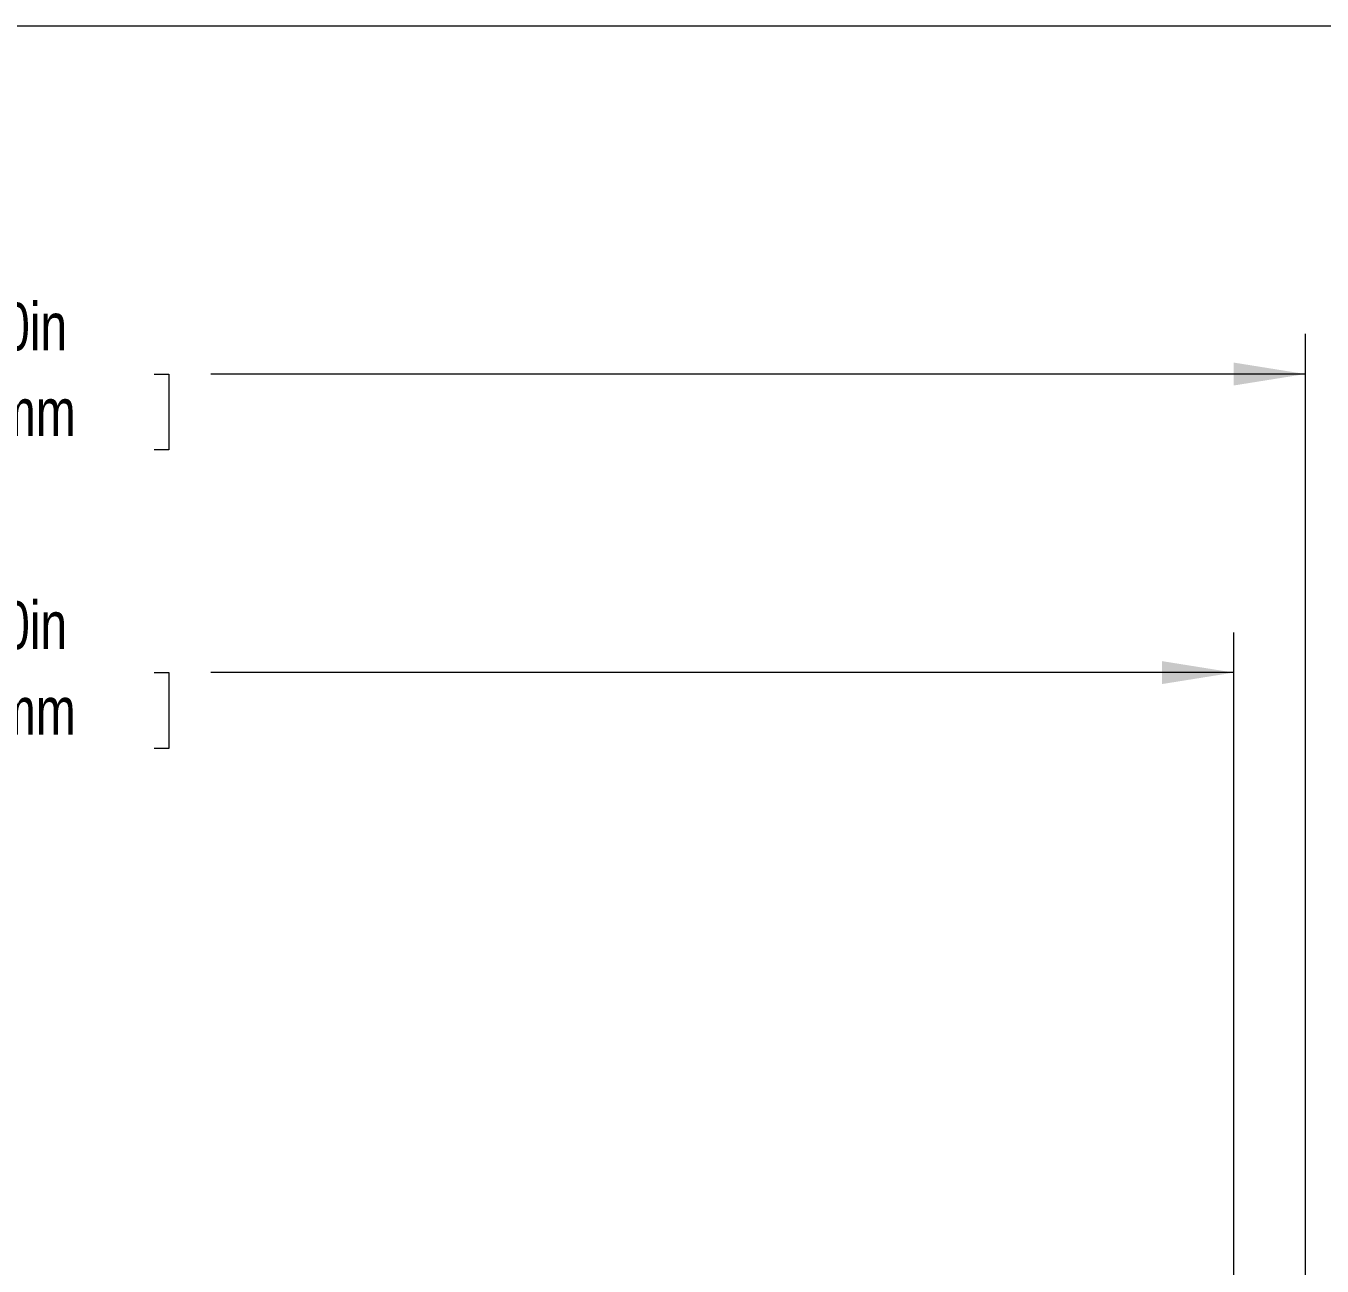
# Model space of a CAD drawing. Header units: inches. Extents: x 0.1 to 10.9, y 0 to 8.5.
# Drawn here: x 4.576 to 6.836, y 6.288 to 8.451 of the extents above; entities that cross this region are included whole.
import ezdxf

# ---------------------------------------------------------------- set-up
doc = ezdxf.new("R2010")
doc.units = ezdxf.units.IN
doc.header["$MEASUREMENT"] = 0
doc.styles.add('SLDTEXTSTYLE0', font='TXT', dxfattribs={"width": 0.75})
doc.dimstyles.new('SLDDIMSTYLE1', dxfattribs={"dimtxt": 0.083333, "dimasz": 0.125, "dimexe": 0, "dimexo": 0.0625, "dimgap": 0.020833, "dimtad": 0, "dimtih": 1, "dimtoh": 1, "dimlfac": 8, "dimrnd": 1e-09, "dimzin": 4, "dimdsep": 46, "dimtxsty": 'SLDTEXTSTYLE0', "dimsah": 1, "dimcen": 0.09, "dimadec": 0, "dimazin": 1, "dimtfac": 1, "dimtofl": 0, "dimtmove": 0, "dimatfit": 3, "dimfxl": 1, "dimfrac": 2, "dimtolj": 1, "dimtzin": 12, "dimarcsym": 0})

# ---------------------------------------------------------------- blocks, each defined once
blk = doc.blocks.new('_D_1')
at = {"color": 7, "linetype": 'Continuous', "lineweight": 0}
for p, q in [((2.3072, 5.9078), (2.3072, 7.9136)), ((6.8072, 5.9078), (6.8072, 7.9136)), ((2.3072, 7.8436), (4.2162, 7.8436)), ((4.3145, 7.8436), (4.2892, 7.8436)), ((4.2892, 7.8436), (4.2892, 7.7112)), ((4.7999, 7.8436), (4.8252, 7.8436)), ((4.8252, 7.8436), (4.8252, 7.7112)), ((6.8072, 7.8436), (4.8982, 7.8436)), ((4.2892, 7.7112), (4.3145, 7.7112)), ((4.8252, 7.7112), (4.7999, 7.7112))]:
    blk.add_line(p, q, dxfattribs=at)
at = {"color": 7, "linetype": 'Continuous', "lineweight": 18}
for points in [[(2.3072, 7.8436), (2.4322, 7.8236), (2.4322, 7.8636)], [(6.8072, 7.8436), (6.6822, 7.8636), (6.6822, 7.8236)]]:
    blk.add_solid(points, dxfattribs=at)
at = {"color": 7, "linetype": 'Continuous', "lineweight": 18, "char_height": 0.08333, "attachment_point": 1, "style": 'SLDTEXTSTYLE0'}
for s, insert in [('36.00in', (4.3737, 7.968)), ('914.4mm', (4.3145, 7.8187))]:
    blk.add_mtext(s, dxfattribs=dict(at, insert=insert))
blk = doc.blocks.new('_D_2')
at = {"color": 7, "linetype": 'Continuous', "lineweight": 0}
for p, q in [((2.4322, 5.8047), (2.4322, 7.393)), ((6.6822, 5.8047), (6.6822, 7.393)), ((2.4322, 7.323), (4.2162, 7.323)), ((4.3145, 7.323), (4.2892, 7.323)), ((4.2892, 7.323), (4.2892, 7.1906)), ((4.7999, 7.323), (4.8252, 7.323)), ((4.8252, 7.323), (4.8252, 7.1906)), ((6.6822, 7.323), (4.8982, 7.323)), ((4.2892, 7.1906), (4.3145, 7.1906)), ((4.8252, 7.1906), (4.7999, 7.1906))]:
    blk.add_line(p, q, dxfattribs=at)
at = {"color": 7, "linetype": 'Continuous', "lineweight": 18}
for points in [[(2.4322, 7.323), (2.5572, 7.303), (2.5572, 7.343)], [(6.6822, 7.323), (6.5572, 7.343), (6.5572, 7.303)]]:
    blk.add_solid(points, dxfattribs=at)
at = {"color": 7, "linetype": 'Continuous', "lineweight": 18, "char_height": 0.08333, "attachment_point": 1, "style": 'SLDTEXTSTYLE0'}
for s, insert in [('34.00in', (4.3737, 7.4473)), ('863.6mm', (4.3145, 7.298))]:
    blk.add_mtext(s, dxfattribs=dict(at, insert=insert))

msp = doc.modelspace()

# ---------------------------------------------------------------- linework, layer by layer
at = {"color": 7, "linetype": 'Continuous', "lineweight": 18}
msp.add_line((0.0622, 8.4506), (10.9445, 8.4506), dxfattribs=at)

# ---------------------------------------------------------------- dimensions: what is measured, and where the dimension line sits
for base, p1, p2, picture, middle in [((6.8072, 7.8436), (2.3072, 5.8578), (6.8072, 5.8578), '_D_1', (4.5572, 7.8436)), ((6.6822, 7.323), (2.4322, 5.7547), (6.6822, 5.7547), '_D_2', (4.5572, 7.323))]:
    dim = msp.add_linear_dim(base=base, p1=p1, p2=p2, dimstyle='SLDDIMSTYLE1', dxfattribs=at)
    dim.commit()
    dim.dimension.update_dxf_attribs({"geometry": picture, "text_midpoint": middle, "dimtype": 160})

doc.saveas('drawing.dxf')
